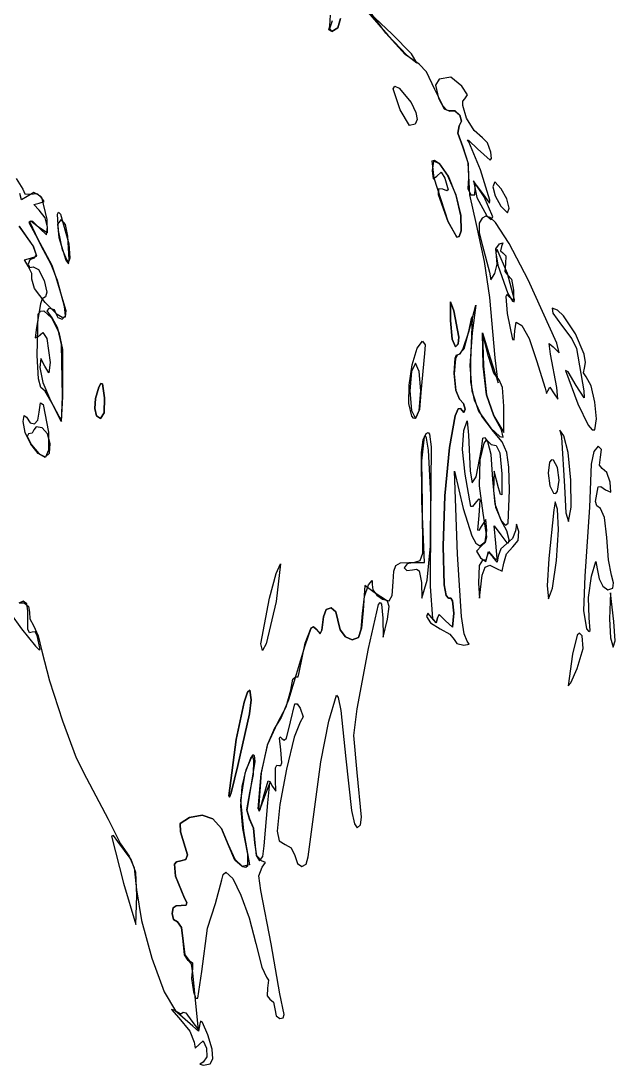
# Model space of a CAD drawing. Extents: x 21 to 195, y 1 to 197.
# Drawn here: x 157.6 to 195.5, y 15.2 to 81.8 of the extents above; entities that cross this region are included whole.
import ezdxf

# ---------------------------------------------------------------- set-up
doc = ezdxf.new("R2010")
doc.units = 0

msp = doc.modelspace()

# ---------------------------------------------------------------- linework, layer by layer
at = {"layer": 'Layer 1'}
for p, q in [((181.262628, 80.966281), (179.413366, 82.726643)), ((179.413366, 82.726643), (180.987814, 80.913011)), ((177.275178, 81.498976), (177.336104, 82.185311)), ((177.972973, 81.974256), (177.792075, 81.370432)), ((177.795548, 81.371375), (177.973326, 81.976769)), ((180.861343, 81.036748), (179.791467, 82.491814)), ((177.221027, 81.244843), (177.275178, 81.498976)), ((177.434987, 81.821415), (177.258686, 81.321528)), ((177.258686, 81.321528), (177.410998, 81.139142)), ((177.792075, 81.370432), (177.402884, 81.139142)), ((177.410998, 81.139142), (177.795548, 81.371375)), ((177.402884, 81.139142), (177.221027, 81.244843)), ((182.09923, 79.67389), (180.861343, 81.036748)), ((180.987814, 80.913011), (182.180645, 79.647861)), ((182.488047, 79.707172), (181.262628, 80.966281)), ((182.974307, 79.051402), (182.09923, 79.67389)), ((182.180645, 79.647861), (182.837429, 79.152649)), ((182.837429, 79.152649), (182.488047, 79.707172)), ((183.442399, 78.566729), (182.974307, 79.051402)), ((183.989602, 77.442029), (183.442399, 78.566729)), ((184.264063, 78.091846), (184.024086, 77.726456)), ((185.01085, 78.236264), (184.264063, 78.091846)), ((185.704456, 77.648051), (185.01085, 78.236264)), ((181.327892, 77.487537), (181.43738, 77.661975)), ((181.766307, 76.136529), (181.327892, 77.487537)), ((181.43738, 77.661975), (181.715639, 77.533927)), ((181.715639, 77.533927), (182.477243, 76.602417)), ((184.517887, 76.388898), (183.989602, 77.442029)), ((184.024086, 77.726456), (184.210088, 76.885345)), ((186.064466, 77.105302), (185.704456, 77.648051)), ((184.210088, 76.885345), (184.570539, 76.217801)), ((185.759798, 76.413267), (185.766443, 76.693804)), ((185.766443, 76.693804), (185.888959, 76.838778)), ((185.888959, 76.838778), (186.064466, 77.105302)), ((182.361884, 75.141916), (181.766307, 76.136529)), ((182.477243, 76.602417), (182.780588, 75.979372)), ((182.780588, 75.979372), (182.861947, 75.521196)), ((184.757952, 76.117557), (184.517887, 76.388898)), ((184.570539, 76.217801), (184.929403, 76.069369)), ((184.940339, 76.076072), (184.757952, 76.117557)), ((184.929403, 76.069369), (185.268819, 76.085597)), ((185.272038, 76.087626), (184.940339, 76.076072)), ((185.268819, 76.085597), (185.582042, 75.813958)), ((185.582042, 75.813958), (185.272038, 76.087626)), ((186.013225, 75.622532), (185.759798, 76.413267)), ((182.861947, 75.521196), (182.722115, 75.238506)), ((185.537592, 75.127452), (185.693828, 75.414084)), ((185.693828, 75.414084), (185.537592, 75.127452)), ((185.693828, 75.414084), (185.582042, 75.813958)), ((185.582042, 75.813958), (185.693828, 75.414084)), ((186.487447, 74.820618), (186.013225, 75.622532)), ((182.722115, 75.238506), (182.361884, 75.141916)), ((185.537592, 75.127452), (185.448207, 74.661829)), ((185.448207, 74.661829), (185.766545, 73.778429)), ((185.448692, 74.660859), (185.537592, 75.127452)), ((185.768309, 73.774901), (185.448692, 74.660859)), ((187.020671, 74.361571), (186.487447, 74.820618)), ((186.143664, 74.102985), (186.06241, 74.237774)), ((186.06241, 74.237774), (186.141327, 74.198896)), ((186.141327, 74.198896), (186.705993, 73.658485)), ((186.898962, 72.319692), (186.143664, 74.102985)), ((187.349504, 74.034678), (187.020671, 74.361571)), ((187.555835, 73.443995), (187.349504, 74.034678)), ((185.766545, 73.778429), (186.111694, 72.723976)), ((186.116853, 72.760885), (185.768309, 73.774901)), ((186.705993, 73.658485), (187.514163, 72.926426)), ((187.598119, 73.037226), (187.555835, 73.443995)), ((183.895587, 72.869452), (183.80263, 72.274536)), ((183.821856, 72.893309), (183.955195, 72.942852)), ((183.949738, 71.790525), (183.821856, 72.893309)), ((184.300752, 72.693637), (183.895587, 72.869452)), ((183.955195, 72.942852), (184.245366, 72.738792)), ((184.245366, 72.738792), (184.794774, 71.957698)), ((184.84709, 71.904037), (184.300752, 72.693637)), ((186.111694, 72.723976), (186.123203, 71.795464)), ((186.154248, 71.92705), (186.116853, 72.760885)), ((187.514163, 72.926426), (187.598119, 73.037226)), ((183.80263, 72.274536), (183.876713, 71.744179)), ((184.106372, 71.908353), (184.390137, 72.166366)), ((184.390137, 72.166366), (184.630247, 71.791231)), ((184.794774, 71.957698), (185.331217, 70.729722)), ((187.485632, 70.379413), (186.898962, 72.319692)), ((157.277252, 71.766624), (157.691766, 71.079325)), ((183.876713, 71.744179), (184.106372, 71.908353)), ((184.835916, 69.018043), (183.949738, 71.790525)), ((184.630247, 71.791231), (184.837239, 71.03924)), ((185.336112, 70.675791), (184.84709, 71.904037)), ((186.123203, 71.795464), (186.08453, 71.131139)), ((186.219379, 70.723901), (186.154248, 71.92705)), ((187.129547, 70.58667), (186.452345, 71.614136)), ((186.452345, 71.614136), (186.672479, 70.555096)), ((186.555004, 71.137886), (186.555268, 71.328943)), ((186.555268, 71.328943), (186.649989, 71.319875)), ((186.649989, 71.319875), (187.083112, 70.732191)), ((187.801765, 71.543316), (187.689185, 71.240544)), ((188.218352, 71.105783), (187.801765, 71.543316)), ((157.615169, 70.403049), (157.497033, 70.812272)), ((157.691766, 71.079325), (157.833495, 70.776288)), ((157.833495, 70.776288), (158.185302, 70.767469)), ((158.395646, 70.871538), (157.965875, 70.618244)), ((158.185302, 70.767469), (158.584344, 70.814653)), ((158.820656, 70.626358), (158.395646, 70.871538)), ((158.584344, 70.814653), (158.878908, 70.583495)), ((159.049212, 70.288925), (158.820656, 70.626358)), ((184.225081, 71.114972), (184.190421, 70.744494)), ((184.190421, 70.744494), (184.817219, 69.020512)), ((184.502894, 71.084969), (184.225081, 71.114972)), ((184.739884, 70.974312), (184.502894, 71.084969)), ((184.837239, 71.03924), (184.739884, 70.974312)), ((185.331217, 70.729722), (185.644616, 69.41333)), ((185.647003, 69.388608), (185.336112, 70.675791)), ((186.08453, 71.131139), (186.289009, 70.718433)), ((186.635084, 68.821193), (186.219379, 70.723901)), ((186.289009, 70.718433), (186.532602, 70.727869)), ((186.532602, 70.727869), (186.555004, 71.137886)), ((187.083112, 70.732191), (187.465215, 70.192)), ((187.689185, 71.240544), (187.833339, 70.651096)), ((187.833339, 70.651096), (188.195774, 70.005821)), ((188.580787, 70.460508), (188.218352, 71.105783)), ((157.965875, 70.618244), (157.615169, 70.403049)), ((158.407376, 70.105525), (158.732461, 70.191735)), ((158.7501, 69.750763), (158.407376, 70.105525)), ((158.732461, 70.191735), (159.049212, 70.288925)), ((158.878908, 70.583495), (159.238345, 69.158096)), ((186.672479, 70.555096), (187.299674, 69.376112)), ((187.677896, 69.317904), (187.129547, 70.58667)), ((187.465215, 70.192), (187.485632, 70.379413)), ((188.195774, 70.005821), (188.612361, 69.568288)), ((188.724941, 69.87106), (188.580787, 70.460508)), ((159.123339, 69.250612), (158.7501, 69.750763)), ((159.902317, 69.487546), (159.963474, 69.624154)), ((159.98059, 68.439134), (159.902317, 69.487546)), ((159.963474, 69.624154), (160.091009, 69.497468)), ((160.091009, 69.497468), (160.629701, 67.587528)), ((185.644616, 69.41333), (185.658242, 68.419731)), ((185.658948, 68.422201), (185.647003, 69.388608)), ((187.235672, 69.364906), (187.006579, 69.239206)), ((187.515673, 69.275095), (187.235672, 69.364906)), ((187.299674, 69.376112), (187.567482, 69.148273)), ((187.567482, 69.148273), (187.677896, 69.317904)), ((188.612361, 69.568288), (188.724941, 69.87106)), ((158.35393, 67.461586), (157.459638, 68.721709)), ((157.459638, 68.721709), (158.378228, 67.409684)), ((158.21132, 69.035423), (158.083438, 68.948678)), ((158.083438, 68.948678), (158.926489, 67.3808)), ((158.16246, 68.952426), (158.194174, 69.059464)), ((158.846056, 67.502156), (158.16246, 68.952426)), ((158.194174, 69.059464), (158.30829, 69.039849)), ((158.70565, 68.65574), (158.21132, 69.035423)), ((158.30829, 69.039849), (158.786436, 68.571779)), ((159.255763, 68.295994), (158.70565, 68.65574)), ((159.277503, 68.651506), (159.123339, 69.250612)), ((159.201038, 68.174947), (159.277503, 68.651506)), ((159.238345, 69.158096), (159.255763, 68.295994)), ((160.133343, 69.14469), (159.914576, 68.847916)), ((159.914576, 68.847916), (159.998229, 67.998162)), ((160.417726, 68.833804), (160.133343, 69.14469)), ((160.566907, 68.086356), (160.417726, 68.833804)), ((184.817219, 69.020512), (185.385853, 68.015844)), ((185.387838, 68.012714), (184.835916, 69.018043)), ((187.15918, 66.463313), (186.635084, 68.821193)), ((186.820998, 68.906565), (186.808563, 68.288057)), ((187.006579, 69.239206), (186.820998, 68.906565)), ((187.853976, 68.961201), (187.515673, 69.275095)), ((188.735078, 67.62689), (187.853976, 68.961201)), ((158.786436, 68.571779), (159.201038, 68.174947)), ((160.22824, 67.223285), (159.98059, 68.439134)), ((159.998229, 67.998162), (160.445992, 66.552962)), ((160.655101, 66.58705), (160.566907, 68.086356)), ((185.385853, 68.015844), (185.533232, 68.061215)), ((185.532829, 68.0582), (185.387838, 68.012714)), ((185.658242, 68.419731), (185.532829, 68.0582)), ((185.533232, 68.061215), (185.658948, 68.422201)), ((186.808563, 68.288057), (187.033723, 67.465819)), ((158.59157, 66.818516), (158.35393, 67.461586)), ((158.378228, 67.409684), (158.543653, 66.886707)), ((159.507382, 66.28538), (158.846056, 67.502156)), ((158.926489, 67.3808), (159.549363, 66.241503)), ((160.629701, 67.587528), (160.695009, 66.673524)), ((187.033723, 67.465819), (187.474696, 65.793299)), ((187.882199, 67.277171), (188.100524, 67.600228)), ((188.100524, 67.600228), (188.316865, 67.66536)), ((188.240577, 67.435481), (188.162922, 67.147746)), ((188.316865, 67.66536), (188.240577, 67.435481)), ((189.938145, 65.293413), (188.735078, 67.62689)), ((157.80492, 66.573864), (158.190241, 66.675244)), ((158.409669, 66.675244), (158.151833, 66.565442)), ((158.190241, 66.675244), (158.59157, 66.818516)), ((158.543653, 66.886707), (158.409669, 66.675244)), ((160.519282, 66.529194), (160.22824, 67.223285)), ((160.695009, 66.673524), (160.636299, 66.495674)), ((187.950593, 67.22593), (187.881317, 67.021099)), ((187.881317, 67.021099), (188.011271, 66.23286)), ((187.907554, 66.840344), (187.882199, 67.277171)), ((187.961794, 66.29323), (187.907554, 66.840344)), ((188.614389, 65.704531), (187.950593, 67.22593)), ((188.162922, 67.147746), (188.329477, 67.028022)), ((188.329477, 67.028022), (188.515832, 66.820765)), ((188.515832, 66.820765), (188.485758, 66.322466)), ((158.031844, 66.161599), (157.80492, 66.573864)), ((158.275217, 65.70559), (158.031844, 66.161599)), ((158.151833, 66.565442), (158.044544, 66.301652)), ((158.044544, 66.301652), (158.138074, 66.095674)), ((158.138074, 66.095674), (158.363103, 66.12491)), ((158.363103, 66.12491), (158.696257, 65.953107)), ((159.901215, 65.264132), (159.507382, 66.28538)), ((159.549363, 66.241503), (159.808434, 65.464157)), ((160.445992, 66.552962), (160.614675, 66.311392)), ((160.636299, 66.495674), (160.519282, 66.529194)), ((160.614675, 66.311392), (160.655101, 66.58705)), ((187.484574, 64.166287), (187.15918, 66.463313)), ((187.813363, 65.705105), (187.961794, 66.29323)), ((188.011271, 66.23286), (188.642612, 64.430782)), ((188.485758, 66.322466), (188.448451, 65.824167)), ((158.262208, 65.330807), (158.275217, 65.70559)), ((158.445763, 64.738526), (158.262208, 65.330807)), ((158.696257, 65.953107), (159.050314, 65.263779)), ((159.808434, 65.464157), (160.218362, 64.044578)), ((187.474696, 65.793299), (187.560289, 65.299807)), ((187.560289, 65.299807), (187.813363, 65.705105)), ((188.448451, 65.824167), (188.618049, 65.61691)), ((189.073133, 64.029409), (188.614389, 65.704531)), ((188.618049, 65.61691), (188.863451, 65.331865)), ((188.863451, 65.331865), (189.008575, 64.646771)), ((191.756098, 61.26729), (189.938145, 65.293413)), ((159.114961, 63.849845), (158.445763, 64.738526)), ((159.050314, 65.263779), (159.229702, 64.516507)), ((160.350301, 63.588437), (159.901215, 65.264132)), ((189.008575, 64.646771), (188.992788, 63.989721)), ((158.935529, 64.076196), (158.823125, 63.764826)), ((159.143447, 64.205798), (158.935529, 64.076196)), ((159.229702, 64.516507), (159.143447, 64.205798)), ((160.218362, 64.044578), (160.438848, 63.339684)), ((187.841585, 60.32524), (187.484574, 64.166287)), ((188.580721, 64.353915), (188.511863, 64.233976)), ((188.511863, 64.233976), (188.603938, 63.147464)), ((188.727763, 64.205798), (188.580721, 64.353915)), ((188.642612, 64.430782), (188.942092, 63.932373)), ((188.992788, 63.989721), (188.727763, 64.205798)), ((189.036058, 63.891131), (189.073133, 64.029409)), ((158.823125, 63.764826), (158.560305, 62.265519)), ((158.675664, 63.08855), (158.831936, 63.309446)), ((158.831936, 63.309446), (159.041671, 63.325104)), ((159.041671, 63.325104), (159.535472, 62.865374)), ((159.890389, 63.096102), (159.114961, 63.849845)), ((159.25907, 63.329321), (159.400975, 63.500242)), ((159.562195, 62.871592), (159.25907, 63.329321)), ((159.400975, 63.500242), (159.68871, 63.396613)), ((159.68871, 63.396613), (159.808434, 63.147464)), ((160.426413, 63.005559), (160.350301, 63.588437)), ((160.438848, 63.339684), (160.392634, 62.908633)), ((184.975617, 62.706844), (184.980026, 63.886093)), ((184.980026, 63.886093), (184.975617, 62.706844)), ((184.980026, 63.886093), (185.198219, 63.323853)), ((185.198219, 63.323853), (184.980026, 63.886093)), ((185.198219, 63.323853), (185.5196, 61.648157)), ((185.508973, 61.638147), (185.198219, 63.323853)), ((186.157776, 61.976947), (186.588518, 63.676631)), ((186.588518, 63.676631), (186.365915, 61.912741)), ((188.942092, 63.932373), (189.036058, 63.891131)), ((191.811775, 63.36435), (191.472376, 63.500242)), ((191.472376, 63.500242), (191.507919, 63.181331)), ((192.197374, 63.000085), (191.811775, 63.36435)), ((158.601801, 60.461809), (158.675664, 63.08855)), ((159.535472, 62.865374), (159.984955, 61.958696)), ((159.930545, 62.208804), (159.562195, 62.871592)), ((159.808434, 63.147464), (159.924101, 62.898315)), ((160.199373, 62.904625), (159.890389, 63.096102)), ((159.924101, 62.898315), (160.202487, 62.794686)), ((160.392634, 62.908633), (160.199373, 62.904625)), ((160.202487, 62.794686), (160.426413, 63.005559)), ((185.093268, 61.52345), (184.975617, 62.706844)), ((184.975617, 62.706844), (185.093268, 61.52345)), ((186.308401, 62.827709), (186.139078, 62.004463)), ((186.272781, 60.148851), (186.383465, 62.844472)), ((186.357372, 62.94174), (186.308401, 62.827709)), ((186.383465, 62.844472), (186.357372, 62.94174)), ((188.603938, 63.147464), (188.943178, 61.486717)), ((191.507919, 63.181331), (192.056224, 62.414744)), ((192.967582, 61.846904), (192.197374, 63.000085)), ((158.560305, 62.265519), (158.479078, 61.588273)), ((160.162667, 61.170011), (159.930545, 62.208804)), ((185.777305, 60.852555), (186.157776, 61.976947)), ((186.139078, 62.004463), (185.83225, 60.88038)), ((189.04948, 61.471708), (189.089008, 62.055616)), ((189.089008, 62.055616), (189.174424, 62.601893)), ((189.174424, 62.601893), (189.52998, 62.378761)), ((189.52998, 62.378761), (189.991061, 61.559963)), ((192.056224, 62.414744), (192.714463, 61.526714)), ((158.479078, 61.588273), (158.673547, 61.677791)), ((158.673547, 61.677791), (158.983771, 61.939243)), ((158.983771, 61.939243), (159.230231, 61.560669)), ((159.230231, 61.560669), (159.430962, 60.031729)), ((159.984955, 61.958696), (160.218009, 60.854407)), ((182.855658, 60.942646), (183.192324, 61.383574)), ((183.192324, 61.383574), (183.366155, 61.150344)), ((185.296644, 61.031149), (185.093268, 61.52345)), ((185.093268, 61.52345), (185.296644, 61.031149)), ((185.46874, 61.187027), (185.508973, 61.638147)), ((185.5196, 61.648157), (185.471358, 61.212124)), ((186.365915, 61.912741), (186.207341, 59.841769)), ((187.071471, 59.796073), (187.016084, 61.912741)), ((187.016084, 61.912741), (187.515265, 60.32524)), ((187.404846, 60.413434), (187.031607, 61.912741)), ((187.031607, 61.912741), (187.079232, 59.796073)), ((188.943178, 61.486717), (189.04948, 61.471708)), ((189.991061, 61.559963), (190.471545, 60.148851)), ((192.714463, 61.526714), (193.014722, 60.915438)), ((193.503832, 60.561629), (192.967582, 61.846904)), ((160.23212, 57.861086), (160.162667, 61.170011)), ((160.218009, 60.854407), (160.224006, 57.855794)), ((182.541845, 59.877036), (182.855658, 60.942646)), ((183.366155, 61.150344), (183.314032, 60.589823)), ((185.471358, 61.212124), (185.296644, 61.031149)), ((185.296644, 61.031149), (185.46874, 61.187027)), ((185.83225, 60.88038), (185.521717, 60.525971)), ((185.602349, 60.569726), (185.777305, 60.852555)), ((191.370423, 60.548548), (191.27632, 61.230998)), ((191.27632, 61.230998), (191.524587, 61.030796)), ((191.524587, 61.030796), (191.912698, 60.631964)), ((191.912698, 60.631964), (191.756098, 61.26729)), ((193.014722, 60.915438), (193.495911, 58.208572)), ((158.700121, 58.981536), (158.601801, 60.461809)), ((158.839221, 60.287846), (158.774794, 59.706467)), ((159.102878, 59.796073), (158.839221, 60.287846)), ((159.430962, 60.031729), (159.36045, 59.360921)), ((182.739004, 59.972462), (182.489855, 59.454319)), ((182.988153, 59.454319), (182.739004, 59.972462)), ((183.314032, 60.589823), (183.096721, 58.120377)), ((185.20845, 59.346634), (185.28465, 60.293843)), ((185.300525, 60.248246), (185.20845, 59.308534)), ((185.28465, 60.293843), (185.367101, 60.522674)), ((185.400141, 60.489833), (185.300525, 60.248246)), ((185.367101, 60.522674), (185.467742, 60.536201)), ((185.521717, 60.525971), (185.400141, 60.489833)), ((185.467742, 60.536201), (185.602349, 60.569726)), ((186.286391, 58.782415), (186.272781, 60.148851)), ((187.757359, 59.354483), (187.404846, 60.413434)), ((187.515265, 60.32524), (188.014799, 58.737739)), ((188.014799, 58.737739), (187.841585, 60.32524)), ((190.471545, 60.148851), (191.023643, 58.384961)), ((191.758479, 58.43188), (191.370423, 60.548548)), ((193.596982, 60.032248), (193.503832, 60.561629)), ((193.526955, 59.665192), (193.596982, 60.032248)), ((158.774794, 59.706467), (158.964677, 58.758465)), ((159.36045, 59.360921), (159.102878, 59.796073)), ((182.33552, 58.572507), (182.541845, 59.877036)), ((182.489855, 59.454319), (182.386226, 58.208572)), ((183.091782, 58.208572), (182.988153, 59.454319)), ((185.312079, 58.259019), (185.20845, 59.346634)), ((185.20845, 59.308534), (185.312079, 58.247907)), ((186.207341, 59.841769), (186.336369, 58.216421)), ((187.280492, 57.963435), (187.071471, 59.796073)), ((187.079232, 59.796073), (187.281197, 57.960922)), ((188.080768, 58.914128), (187.757359, 59.354483)), ((192.479684, 59.418683), (192.32094, 59.521656)), ((192.32094, 59.521656), (193.106797, 57.382366)), ((193.003785, 58.56135), (192.479684, 59.418683)), ((193.470687, 59.358849), (193.526955, 59.665192)), ((193.638786, 59.113095), (193.470687, 59.358849)), ((158.849936, 58.425883), (158.700121, 58.981536)), ((158.964677, 58.758465), (159.455656, 57.595091)), ((162.542463, 58.444228), (162.672776, 58.68076)), ((162.672776, 58.68076), (162.542463, 58.444228)), ((162.672776, 58.68076), (162.77296, 58.656909)), ((162.77296, 58.656909), (162.672776, 58.68076)), ((162.77296, 58.656909), (162.916408, 57.767599)), ((162.916408, 57.767599), (162.77296, 58.656909)), ((186.517389, 57.622387), (186.286391, 58.782415)), ((188.294111, 58.421826), (188.080768, 58.914128)), ((193.953574, 58.539671), (193.638786, 59.113095)), ((159.126999, 58.195828), (158.849936, 58.425883)), ((159.575248, 57.424699), (159.126999, 58.195828)), ((162.337053, 57.737255), (162.542463, 58.444228)), ((162.542463, 58.444228), (162.337053, 57.737255)), ((182.321315, 57.414821), (182.33552, 58.572507)), ((182.386226, 58.208572), (182.489855, 56.962825)), ((182.988153, 56.962825), (183.091782, 58.208572)), ((183.096721, 58.120377), (182.999525, 57.027174)), ((185.561228, 57.679405), (185.312079, 58.259019)), ((185.312079, 58.247907), (185.561228, 57.679405)), ((186.336369, 58.216421), (186.775887, 56.918761)), ((187.754096, 56.621071), (187.280492, 57.963435)), ((188.382041, 57.238432), (188.294111, 58.421826)), ((191.023643, 58.384961), (191.109235, 58.042105)), ((191.109235, 58.042105), (191.185568, 58.208572)), ((191.185568, 58.208572), (191.315214, 58.458383)), ((191.315214, 58.458383), (191.589851, 58.032183)), ((191.589851, 58.032183), (191.825375, 57.685799)), ((191.825375, 57.685799), (191.758479, 58.43188)), ((193.520385, 57.768349), (193.003785, 58.56135)), ((193.495911, 58.208572), (193.520385, 57.768349)), ((194.196263, 57.503854), (193.953574, 58.539671)), ((158.7501, 56.856374), (158.822105, 57.455782)), ((158.822105, 57.455782), (158.99118, 57.339195)), ((158.99118, 57.339195), (159.338886, 55.572262)), ((159.455656, 57.595091), (160.161212, 56.278876)), ((160.144984, 56.268293), (159.575248, 57.424699)), ((160.224006, 57.855794), (160.144984, 56.268293)), ((160.161212, 56.278876), (160.23212, 57.861086)), ((162.290889, 57.093749), (162.337053, 57.737255)), ((162.337053, 57.737255), (162.290889, 57.093749)), ((162.916408, 57.767599), (162.889156, 56.818935)), ((162.889156, 56.818935), (162.916408, 57.767599)), ((182.520309, 56.591118), (182.321315, 57.414821)), ((185.80879, 57.401989), (185.561228, 57.679405)), ((185.561228, 57.679405), (185.80879, 57.401989)), ((185.908714, 57.04123), (185.80879, 57.401989)), ((185.80879, 57.401989), (185.908714, 57.04123)), ((186.989091, 56.596173), (186.517389, 57.622387)), ((187.281197, 57.960922), (187.754096, 56.621071)), ((193.106797, 57.382366), (193.775223, 56.03008)), ((194.298591, 56.424315), (194.196263, 57.503854)), ((157.719635, 56.258768), (157.791514, 56.634212)), ((157.791514, 56.634212), (157.925305, 56.532876)), ((158.661806, 56.356019), (158.7501, 56.856374)), ((162.397852, 56.625596), (162.290889, 57.093749)), ((162.290889, 57.093749), (162.397852, 56.625596)), ((162.889156, 56.818935), (162.651825, 56.444682)), ((162.651825, 56.444682), (162.889156, 56.818935)), ((182.489855, 56.962825), (182.739004, 56.444682)), ((182.739004, 56.444682), (182.988153, 56.962825)), ((182.999525, 57.027174), (182.776884, 56.489661)), ((184.911411, 54.610942), (185.288972, 56.630023)), ((185.288972, 56.630023), (184.911411, 54.610942)), ((185.288972, 56.630023), (185.462175, 57.068443)), ((185.462175, 57.068443), (185.288972, 56.630023)), ((185.462175, 57.068443), (185.612028, 57.080388)), ((185.612028, 57.080388), (185.462175, 57.068443)), ((185.612028, 57.080388), (185.835381, 56.829695)), ((185.835381, 56.829695), (185.612028, 57.080388)), ((185.835381, 56.829695), (185.908714, 57.04123)), ((185.908714, 57.04123), (185.835381, 56.829695)), ((186.775887, 56.918761), (187.548779, 55.830848)), ((188.380983, 55.562737), (188.382041, 57.238432)), ((157.853096, 55.563828), (157.719635, 56.258768)), ((157.925305, 56.532876), (158.175921, 56.165464)), ((158.175921, 56.165464), (158.445917, 56.116113)), ((158.445917, 56.116113), (158.661806, 56.356019)), ((162.651825, 56.444682), (162.397852, 56.625596)), ((162.397852, 56.625596), (162.651825, 56.444682)), ((182.647118, 56.455314), (182.520309, 56.591118)), ((182.776884, 56.489661), (182.647118, 56.455314)), ((185.828281, 55.686915), (186.055955, 56.299029)), ((186.055955, 56.299029), (186.121439, 55.386348)), ((187.724815, 55.631176), (186.989091, 56.596173)), ((188.231603, 55.721856), (187.754096, 56.621071)), ((187.754096, 56.621071), (188.380983, 55.562737)), ((193.775223, 56.03008), (194.030722, 55.720848)), ((194.192295, 55.719723), (194.298591, 56.424315)), ((158.216876, 54.816435), (157.853096, 55.563828)), ((158.050188, 55.474543), (157.964507, 55.303533)), ((157.964507, 55.303533), (158.246333, 54.768987)), ((158.295325, 55.512598), (158.050188, 55.474543)), ((158.397322, 55.72819), (158.295325, 55.512598)), ((158.552765, 55.909694), (158.397322, 55.72819)), ((158.926489, 55.866832), (158.552765, 55.909694)), ((159.275436, 55.478699), (158.926489, 55.866832)), ((159.444764, 54.838748), (159.275436, 55.478699)), ((159.338886, 55.572262), (159.336858, 54.438654)), ((183.244055, 55.094909), (183.438916, 55.498884)), ((183.389175, 55.339091), (183.310857, 55.278398)), ((183.4607, 55.202129), (183.389175, 55.339091)), ((183.438916, 55.498884), (183.556665, 55.551674)), ((183.556665, 55.551674), (183.648014, 55.444358)), ((183.648014, 55.444358), (183.756504, 54.64913)), ((185.745907, 54.484383), (185.828281, 55.686915)), ((186.121439, 55.386348), (186.234328, 53.093291)), ((187.548779, 55.830848), (188.121007, 55.296351)), ((188.272779, 54.958042), (187.724815, 55.631176)), ((188.351261, 55.270152), (188.231603, 55.721856)), ((192.223088, 55.354951), (191.959651, 55.699703)), ((191.959651, 55.699703), (192.06081, 55.269226)), ((192.498674, 54.276409), (192.223088, 55.354951)), ((194.030722, 55.720848), (194.192295, 55.719723)), ((158.685431, 54.219325), (158.216876, 54.816435)), ((158.246333, 54.768987), (158.728184, 54.208334)), ((159.404079, 54.239941), (159.444764, 54.838748)), ((183.135747, 54.288767), (183.244055, 55.094909)), ((183.310857, 55.278398), (183.140201, 53.746018)), ((183.581504, 54.43237), (183.4607, 55.202129)), ((183.756504, 54.64913), (183.711613, 50.034353)), ((187.102962, 54.886043), (186.853807, 53.823189)), ((186.952937, 54.504403), (187.048805, 55.188616)), ((187.048805, 55.188616), (187.147505, 55.236638)), ((187.238224, 55.041025), (187.102962, 54.886043)), ((187.147505, 55.236638), (187.281726, 55.091778)), ((187.369348, 54.962132), (187.238224, 55.041025)), ((187.281726, 55.091778), (187.584719, 54.793681)), ((187.585397, 54.153984), (187.369348, 54.962132)), ((187.584719, 54.793681), (187.893796, 54.739)), ((187.893796, 54.739), (188.131833, 54.252475)), ((188.121007, 55.296351), (188.351261, 55.270152)), ((188.577127, 54.283388), (188.272779, 54.958042)), ((192.06081, 55.269226), (192.26401, 52.123857)), ((194.404314, 54.680792), (194.118873, 54.343933)), ((194.60994, 54.479753), (194.404314, 54.680792)), ((159.133217, 53.975236), (158.685431, 54.219325)), ((158.728184, 54.208334), (159.122986, 53.975236)), ((159.122986, 53.975236), (159.404079, 54.239941)), ((159.336858, 54.438654), (159.133217, 53.975236)), ((183.159868, 51.177354), (183.135747, 54.288767)), ((183.72105, 51.589398), (183.581504, 54.43237)), ((184.617497, 51.517768), (184.911411, 54.610942)), ((184.911411, 54.610942), (184.617497, 51.517768)), ((185.916475, 52.904555), (185.745907, 54.484383)), ((186.619562, 52.740513), (186.952937, 54.504403)), ((187.68354, 52.564124), (187.585397, 54.153984)), ((188.131833, 54.252475), (188.264566, 52.916902)), ((188.708173, 53.34706), (188.577127, 54.283388)), ((192.664854, 52.508826), (192.498674, 54.276409)), ((194.118873, 54.343933), (193.961225, 53.534264)), ((194.497448, 53.476937), (194.557067, 53.975236)), ((194.557067, 53.975236), (194.60994, 54.479753)), ((183.140201, 53.746018), (183.164807, 50.956867)), ((186.853807, 53.823189), (186.818882, 52.157283)), ((188.73623, 51.888907), (188.708173, 53.34706)), ((191.305071, 53.657163), (191.205676, 52.95853)), ((191.416714, 53.807694), (191.305071, 53.657163)), ((191.558454, 53.798847), (191.416714, 53.807694)), ((191.807603, 53.333974), (191.558454, 53.798847)), ((191.911232, 52.522496), (191.807603, 53.333974)), ((193.961225, 53.534264), (193.840575, 50.800234)), ((194.668545, 53.26968), (194.497448, 53.476937)), ((185.434933, 47.801621), (185.229617, 53.093291)), ((185.229617, 53.093291), (185.797236, 50.71204)), ((186.272076, 50.840451), (185.916475, 52.904555)), ((186.234328, 53.093291), (186.354449, 52.338126)), ((186.354449, 52.338126), (186.619562, 52.740513)), ((187.761504, 53.093291), (187.730813, 51.858568)), ((188.04161, 52.034957), (187.761504, 53.093291)), ((188.264566, 52.916902), (188.25363, 51.581637)), ((191.205676, 52.95853), (191.309305, 52.147052)), ((194.955177, 53.009683), (194.668545, 53.26968)), ((195.173017, 52.38456), (194.955177, 53.009683)), ((186.818882, 52.157283), (187.045365, 50.419939)), ((187.840879, 50.975917), (187.68354, 52.564124)), ((188.176757, 51.600665), (188.04161, 52.034957)), ((191.309305, 52.147052), (191.558454, 51.682179)), ((191.811837, 51.823863), (191.911232, 52.522496)), ((192.26401, 52.123857), (192.336991, 50.431581)), ((192.682471, 50.793763), (192.664854, 52.508826)), ((194.239567, 51.153012), (194.411634, 52.091313)), ((194.411634, 52.091313), (194.576911, 52.106505)), ((194.576911, 52.106505), (194.861514, 51.898785)), ((195.214645, 51.751941), (195.173017, 52.38456)), ((183.699596, 48.303514), (183.72105, 51.589398)), ((184.506907, 48.307284), (184.617497, 51.517768)), ((184.617497, 51.517768), (184.506907, 48.307284)), ((186.794209, 51.321397), (186.637906, 51.153012)), ((186.872327, 51.240413), (186.794209, 51.321397)), ((187.730813, 51.858568), (187.861473, 50.785329)), ((188.25363, 51.581637), (188.176757, 51.600665)), ((188.653636, 49.783704), (188.73623, 51.888907)), ((191.558454, 51.682179), (191.700194, 51.673332)), ((191.700194, 51.673332), (191.811837, 51.823863)), ((194.861514, 51.898785), (195.214645, 51.751941)), ((183.321088, 47.272454), (183.159868, 51.177354)), ((183.164807, 50.956867), (183.203833, 47.84003)), ((185.797236, 50.71204), (186.341882, 48.960761)), ((186.381834, 50.842876), (186.272076, 50.840451)), ((186.637906, 51.153012), (186.381834, 50.842876)), ((186.805123, 50.271067), (186.872327, 51.240413)), ((188.218352, 49.939103), (187.840879, 50.975917)), ((187.861473, 50.785329), (188.218352, 49.939103)), ((191.656659, 51.129596), (191.581385, 50.623845)), ((191.812101, 50.657712), (191.656659, 51.129596)), ((191.867901, 49.345901), (191.812101, 50.657712)), ((192.512366, 49.872781), (192.682471, 50.793763)), ((193.840575, 50.800234), (193.550239, 46.390509)), ((194.31828, 50.877889), (194.239567, 51.153012)), ((194.557067, 50.71204), (194.31828, 50.877889)), ((194.817241, 50.131543), (194.557067, 50.71204)), ((183.711613, 50.034353), (183.681098, 45.743073)), ((186.729849, 49.334882), (186.805123, 50.271067)), ((187.225943, 50.000619), (186.943765, 49.565511)), ((187.045365, 50.419939), (187.286312, 48.907977)), ((187.300424, 49.300928), (187.225943, 50.000619)), ((191.581385, 50.623845), (191.255418, 47.515871)), ((192.336991, 50.431581), (192.512366, 49.872781)), ((194.947239, 48.859955), (194.817241, 50.131543)), ((186.799319, 49.311125), (186.729849, 49.334882)), ((186.943765, 49.565511), (186.799319, 49.311125)), ((187.188857, 48.592682), (187.300424, 49.300928)), ((187.875452, 48.507177), (187.765473, 49.609961)), ((187.765473, 49.609961), (188.189424, 49.036344)), ((188.218352, 49.939103), (188.497658, 49.644974)), ((188.58039, 49.293828), (188.218352, 49.939103)), ((188.497658, 49.644974), (188.653636, 49.783704)), ((189.192637, 49.701992), (189.12993, 49.289991)), ((189.342655, 49.246952), (189.192637, 49.701992)), ((191.734358, 47.384505), (191.867901, 49.345901)), ((186.341882, 48.960761), (186.604332, 48.492614)), ((187.286312, 48.907977), (187.193796, 48.547432)), ((188.189424, 49.036344), (188.580743, 48.521509)), ((188.94556, 48.786401), (188.559841, 48.458494)), ((188.723883, 48.70438), (188.58039, 49.293828)), ((188.684625, 48.524921), (188.723883, 48.70438)), ((189.12993, 49.289991), (188.94556, 48.786401)), ((188.948955, 48.259527), (189.307333, 48.675452)), ((189.307333, 48.675452), (189.342655, 49.246952)), ((195.053382, 47.428382), (194.947239, 48.859955)), ((183.487246, 46.128748), (183.699596, 48.303514)), ((184.584634, 45.840743), (184.506907, 48.307284)), ((184.506907, 48.307284), (184.584634, 45.840743)), ((186.604332, 48.492614), (186.844987, 48.330788)), ((186.953643, 48.319146), (186.638921, 47.981891)), ((186.638921, 47.981891), (186.886968, 47.569493)), ((186.844987, 48.330788), (187.188857, 48.592682)), ((187.193796, 48.547432), (186.953643, 48.319146)), ((187.954606, 47.52566), (187.875452, 48.507177)), ((188.184529, 48.144742), (188.025382, 47.675679)), ((188.559841, 48.458494), (188.184529, 48.144742)), ((188.549522, 47.821112), (188.948955, 48.259527)), ((188.580743, 48.521509), (188.684625, 48.524921)), ((183.030118, 47.370157), (182.681148, 47.272454)), ((183.203833, 47.84003), (183.030118, 47.370157)), ((185.691624, 43.829297), (185.434933, 47.801621)), ((187.018554, 47.420268), (186.818793, 47.064006)), ((186.886968, 47.569493), (187.237938, 47.322548)), ((187.236659, 47.422164), (187.018554, 47.420268)), ((187.33041, 47.692613), (187.236659, 47.422164)), ((187.237938, 47.322548), (187.33041, 47.642871)), ((187.33041, 47.642871), (187.402288, 47.966765)), ((187.412475, 47.92893), (187.33041, 47.692613)), ((187.402288, 47.966765), (187.709646, 47.625232)), ((187.677896, 47.625232), (187.412475, 47.92893)), ((187.961044, 47.289564), (187.677896, 47.625232)), ((187.709646, 47.625232), (187.87441, 47.449802)), ((187.87441, 47.449802), (187.954606, 47.52566)), ((188.025382, 47.675679), (187.961044, 47.289564)), ((188.383452, 47.211776), (188.549522, 47.821112)), ((191.255418, 47.515871), (191.141559, 45.773103)), ((191.497429, 45.634313), (191.734358, 47.384505)), ((193.970044, 46.390509), (194.249533, 47.333926)), ((194.249533, 47.333926), (194.3454, 46.852295)), ((195.255567, 46.463534), (195.053382, 47.428382)), ((173.865281, 46.561154), (174.135807, 47.173676)), ((174.135807, 47.173676), (173.86946, 44.779725)), ((181.327892, 46.037731), (181.356511, 46.703037)), ((181.356511, 46.703037), (181.487259, 47.074987)), ((181.487259, 47.074987), (181.787474, 47.236989)), ((181.787474, 47.236989), (182.32449, 47.272454)), ((182.223684, 47.172045), (182.033448, 46.930612)), ((182.033448, 46.930612), (182.188891, 46.749108)), ((182.188891, 46.749108), (182.562615, 46.79197)), ((182.681148, 47.272454), (182.223684, 47.172045)), ((182.32449, 47.272454), (183.321088, 47.272454)), ((182.562615, 46.79197), (182.811737, 46.834116)), ((182.811737, 46.834116), (182.980789, 46.724854)), ((182.980789, 46.724854), (183.123532, 45.987284)), ((186.818793, 47.064006), (186.768787, 45.941775)), ((187.003164, 46.454511), (187.195737, 46.96858)), ((187.195737, 46.96858), (187.492688, 47.101186)), ((187.492688, 47.101186), (187.910024, 46.873462)), ((187.910024, 46.873462), (188.285512, 46.712948)), ((188.285512, 46.712948), (188.383452, 47.211776)), ((194.3454, 46.852295), (194.458162, 46.216325)), ((173.435543, 44.989716), (173.865281, 46.561154)), ((179.740391, 45.829592), (179.991525, 46.114372)), ((179.991525, 46.114372), (179.986277, 45.862048)), ((181.250237, 45.167295), (181.327892, 46.037731)), ((183.123532, 45.987284), (183.155282, 44.979397)), ((183.155282, 44.979397), (183.487246, 46.128748)), ((186.898962, 45.537845), (187.003164, 46.454511)), ((193.550239, 46.390509), (193.475317, 44.20258)), ((193.785542, 45.031211), (193.970044, 46.390509)), ((194.458162, 46.216325), (194.702456, 45.748629)), ((195.388918, 45.959062), (195.255567, 46.463534)), ((179.516024, 45.798195), (179.405957, 44.193055)), ((179.484936, 45.091933), (179.740391, 45.829592)), ((180.118216, 45.357222), (179.516024, 45.798195)), ((179.986277, 45.862048), (180.032078, 45.512257)), ((180.032078, 45.512257), (180.274365, 45.173513)), ((180.955711, 44.803008), (180.118216, 45.357222)), ((183.681098, 45.743073), (183.842141, 43.684349)), ((184.695677, 45.155592), (184.584634, 45.840743)), ((184.584634, 45.840743), (184.695677, 45.155592)), ((186.768787, 45.941775), (186.829641, 44.985086)), ((186.829641, 44.985086), (186.898962, 45.537845)), ((191.141559, 45.773103), (191.24307, 44.956114)), ((191.24307, 44.956114), (191.497429, 45.634313)), ((194.702456, 45.748629), (195.014284, 45.52832)), ((195.014284, 45.52832), (195.329651, 45.634506)), ((195.185717, 45.332175), (195.135976, 43.677293)), ((195.407615, 43.509371), (195.185717, 45.332175)), ((195.329651, 45.634506), (195.388918, 45.959062)), ((157.713991, 44.803008), (157.449099, 44.678654)), ((157.46859, 44.695896), (157.77996, 44.699997)), ((157.960318, 44.621592), (157.713991, 44.803008)), ((157.77996, 44.699997), (158.061962, 44.458344)), ((172.871803, 42.084501), (173.435543, 44.989716)), ((173.86946, 44.779725), (173.225375, 42.085912)), ((179.365741, 44.016666), (179.484936, 45.091933)), ((180.274365, 45.173513), (180.641866, 44.915599)), ((180.395764, 44.582654), (180.496382, 44.708121)), ((180.496382, 44.708121), (180.573311, 44.60462)), ((180.641866, 44.915599), (181.063308, 44.8083)), ((181.075612, 44.466149), (180.955711, 44.803008)), ((181.063308, 44.8083), (181.250237, 45.167295)), ((184.855672, 44.979397), (184.695677, 45.155592)), ((184.695677, 45.155592), (184.855672, 44.979397)), ((184.998079, 44.982671), (184.855672, 44.979397)), ((184.855672, 44.979397), (184.998079, 44.982671)), ((185.107247, 44.81218), (184.998079, 44.982671)), ((184.998079, 44.982671), (185.107247, 44.81218)), ((185.197161, 44.030071), (185.107247, 44.81218)), ((185.107247, 44.81218), (185.197161, 44.030071)), ((193.819055, 43.744674), (193.785542, 45.031211)), ((156.918234, 44.003795), (157.603571, 43.03559)), ((158.0262, 44.185646), (157.960318, 44.621592)), ((158.021393, 43.012836), (158.0262, 44.185646)), ((158.061962, 44.458344), (158.120391, 44.104508)), ((158.120391, 44.104508), (158.1532, 43.672751)), ((176.87407, 43.803588), (177.05865, 44.2699)), ((177.05865, 44.2699), (176.87407, 43.803588)), ((177.05865, 44.2699), (177.372545, 44.366225)), ((177.372545, 44.366225), (177.05865, 44.2699)), ((177.372545, 44.366225), (177.668713, 44.126992)), ((177.668713, 44.126992), (177.372545, 44.366225)), ((177.668713, 44.126992), (177.800112, 43.586629)), ((177.800112, 43.586629), (177.668713, 44.126992)), ((179.283499, 43.020818), (179.365741, 44.016666)), ((179.405957, 44.193055), (179.295273, 43.072632)), ((179.74533, 41.767706), (180.395764, 44.582654)), ((180.573311, 44.60462), (180.658319, 43.715393)), ((180.966647, 43.656479), (181.075612, 44.466149)), ((183.536282, 44.038626), (183.449852, 43.824049)), ((183.797338, 43.744674), (183.536282, 44.038626)), ((185.112098, 43.132604), (185.197161, 44.030071)), ((185.197161, 44.030071), (185.112098, 43.132604)), ((193.475317, 44.20258), (193.661011, 43.039118)), ((158.1532, 43.672751), (158.373333, 43.244435)), ((176.780584, 42.950923), (176.87407, 43.803588)), ((176.87407, 43.803588), (176.780584, 42.950923)), ((177.800112, 43.586629), (177.93855, 42.973485)), ((177.93855, 42.973485), (177.800112, 43.586629)), ((180.658319, 43.715393), (180.694655, 42.509951)), ((180.694655, 42.509951), (180.966647, 43.656479)), ((183.449852, 43.824049), (183.705219, 43.408036)), ((183.705219, 43.408036), (184.326505, 43.039118)), ((184.077576, 43.406184), (183.797338, 43.744674)), ((183.842141, 43.684349), (184.081986, 43.407374)), ((184.144824, 43.72386), (184.077576, 43.406184)), ((184.081986, 43.407374), (184.144824, 43.72386)), ((184.144824, 43.72386), (184.268561, 43.956473)), ((184.268561, 43.956473), (184.144824, 43.72386)), ((184.268561, 43.956473), (184.667994, 43.547471)), ((184.667994, 43.547471), (184.268561, 43.956473)), ((184.667994, 43.547471), (185.112098, 43.132604)), ((185.112098, 43.132604), (184.667994, 43.547471)), ((185.857754, 42.715417), (185.691624, 43.829297)), ((193.883702, 42.919085), (193.819055, 43.744674)), ((195.135976, 43.677293), (195.180514, 42.459239)), ((195.484476, 42.271297), (195.407615, 43.509371)), ((157.603571, 43.03559), (158.501127, 41.928396)), ((158.12398, 42.772374), (158.021393, 43.012836)), ((158.287255, 42.811576), (158.12398, 42.772374)), ((158.480181, 42.85122), (158.287255, 42.811576)), ((158.373333, 43.244435), (158.677869, 42.587165)), ((158.602992, 42.605907), (158.480181, 42.85122)), ((176.077453, 43.049172), (175.695791, 41.953267)), ((175.717663, 42.125776), (176.085655, 43.087184)), ((176.244422, 43.162149), (176.077453, 43.049172)), ((176.085655, 43.087184), (176.248335, 43.168565)), ((176.413342, 43.011601), (176.244422, 43.162149)), ((176.248335, 43.168565), (176.415811, 43.007721)), ((176.669591, 42.725675), (176.413342, 43.011601)), ((176.415811, 43.007721), (176.670693, 42.723338)), ((176.780584, 42.950923), (176.669591, 42.725675)), ((176.670693, 42.723338), (176.780584, 42.950923)), ((177.93855, 42.973485), (178.278964, 42.520314)), ((178.278964, 42.520314), (177.93855, 42.973485)), ((179.295273, 43.072632), (179.116327, 42.473968)), ((179.116327, 42.473968), (179.283499, 43.020818)), ((184.326505, 43.039118), (184.949379, 42.696041)), ((184.949379, 42.696041), (185.20845, 42.342381)), ((186.041712, 42.250659), (185.857754, 42.715417)), ((193.214289, 42.748523), (193.067771, 42.625883)), ((193.375261, 42.579095), (193.214289, 42.748523)), ((193.661011, 43.039118), (193.809332, 42.865695)), ((193.809332, 42.865695), (193.883702, 42.919085)), ((158.801253, 41.721845), (158.602992, 42.605907)), ((158.677869, 42.587165), (158.913083, 41.605781)), ((172.97907, 41.658995), (172.871803, 42.084501)), ((173.225375, 42.085912), (172.97907, 41.658995)), ((175.332783, 40.246175), (175.717663, 42.125776)), ((178.278964, 42.520314), (178.709006, 42.322135)), ((178.709006, 42.322135), (178.278964, 42.520314)), ((178.709006, 42.322135), (179.116327, 42.473968)), ((179.116327, 42.473968), (178.709006, 42.322135)), ((185.20845, 42.342381), (185.389866, 42.088558)), ((185.389866, 42.088558), (185.825811, 41.986076)), ((185.825811, 41.986076), (186.176914, 42.05791)), ((186.176914, 42.05791), (186.041712, 42.250659)), ((193.067771, 42.625883), (192.769541, 41.4114)), ((193.446213, 41.775291), (193.375261, 42.579095)), ((195.180514, 42.459239), (195.357873, 41.854489)), ((195.357873, 41.854489), (195.484476, 42.271297)), ((158.501127, 41.928396), (158.745481, 41.690977)), ((158.745481, 41.690977), (158.801253, 41.721845)), ((158.913083, 41.605781), (159.388165, 39.715238)), ((175.695791, 41.953267), (174.655184, 38.500497)), ((179.021429, 37.923837), (179.74533, 41.767706)), ((192.769541, 41.4114), (192.49724, 39.386719)), ((193.063405, 40.502644), (193.446213, 41.775291)), ((174.914741, 39.816976), (175.101713, 39.975594)), ((175.101713, 39.975594), (175.264079, 39.960601)), ((175.264079, 39.960601), (175.332783, 40.246175)), ((192.666006, 39.581607), (193.063405, 40.502644)), ((159.388165, 39.715238), (160.221096, 37.162939)), ((174.787035, 39.11411), (174.914741, 39.816976)), ((192.49724, 39.386719), (192.666006, 39.581607)), ((171.818452, 38.361149), (172.031789, 38.998162)), ((172.031789, 38.998162), (171.818452, 38.361149)), ((172.031789, 38.998162), (172.177889, 39.122577)), ((172.177889, 39.122577), (172.031789, 38.998162)), ((172.177889, 39.122577), (172.272963, 38.513285)), ((172.272963, 38.513285), (172.177889, 39.122577)), ((174.506797, 38.047133), (174.787035, 39.11411)), ((177.224797, 37.145234), (177.706979, 38.805782)), ((177.706979, 38.805782), (177.823958, 38.649375)), ((177.823958, 38.649375), (177.97606, 37.832335)), ((171.304763, 35.963802), (171.818452, 38.361149)), ((171.818452, 38.361149), (171.304763, 35.963802)), ((172.272963, 38.513285), (172.151078, 37.615862)), ((172.151078, 37.615862), (172.272963, 38.513285)), ((173.953773, 37.012964), (174.506797, 38.047133)), ((174.655184, 38.500497), (174.178736, 37.374567)), ((174.772924, 37.101511), (175.042755, 38.237457)), ((175.042755, 38.237457), (175.19128, 38.256121)), ((175.19128, 38.256121), (175.392755, 37.970051)), ((172.151078, 37.615862), (171.415889, 34.319151)), ((171.415889, 34.319151), (172.151078, 37.615862)), ((174.178736, 37.374567), (173.748457, 36.694758)), ((175.392755, 37.970051), (175.586342, 37.416322)), ((175.586342, 37.416322), (175.401574, 37.085636)), ((177.97606, 37.832335), (178.307054, 34.748835)), ((178.807514, 36.221992), (179.021429, 37.923837)), ((160.221096, 37.162939), (161.109986, 34.809144)), ((173.748457, 36.694758), (173.283672, 35.617242)), ((173.329974, 35.663853), (173.953773, 37.012964)), ((174.512265, 36.063286), (174.772924, 37.101511)), ((175.401574, 37.085636), (175.012846, 36.11445)), ((176.707823, 34.543695), (177.224797, 37.145234)), ((174.068779, 36.04869), (174.117099, 36.146393)), ((174.151329, 35.311516), (174.068779, 36.04869)), ((174.117099, 36.146393), (174.223296, 36.043177)), ((174.223296, 36.043177), (174.372328, 35.927852)), ((174.372328, 35.927852), (174.512265, 36.063286)), ((175.012846, 36.11445), (174.520864, 34.08817)), ((179.020371, 33.86689), (178.807514, 36.221992)), ((170.830894, 32.3697), (171.304763, 35.963802)), ((171.304763, 35.963802), (170.830894, 32.3697)), ((172.898262, 33.788221), (173.329974, 35.663853)), ((173.283672, 35.617242), (172.90567, 33.843607)), ((174.229029, 34.487294), (174.151329, 35.311516)), ((161.109986, 34.809144), (161.752946, 33.514112)), ((172.245887, 34.827813), (171.864975, 33.792454)), ((171.955286, 34.043279), (172.379017, 35.008832)), ((172.365236, 34.887879), (172.245887, 34.827813)), ((172.44212, 34.650057), (172.365236, 34.887879)), ((172.379017, 35.008832), (172.463435, 34.953909)), ((172.412045, 33.733319), (172.44212, 34.650057)), ((172.463435, 34.953909), (172.49292, 34.569977)), ((178.307054, 34.748835), (178.676104, 31.444099)), ((171.415889, 34.319151), (170.996788, 32.565856)), ((170.996788, 32.565856), (171.415889, 34.319151)), ((171.685042, 32.968072), (171.955286, 34.043279)), ((172.49292, 34.569977), (172.159192, 32.467772)), ((173.80984, 33.40722), (173.822011, 34.163135)), ((173.822011, 34.163135), (173.907074, 34.326879)), ((173.907074, 34.326879), (174.03844, 34.322679)), ((174.03844, 34.322679), (174.16651, 34.316302)), ((174.520864, 34.08817), (174.098732, 31.820193)), ((174.16651, 34.316302), (174.229029, 34.487294)), ((175.911339, 28.482439), (176.707823, 34.543695)), ((161.752946, 33.514112), (163.143244, 30.880271)), ((171.864975, 33.792454), (171.576535, 32.09643)), ((172.184592, 32.573959), (172.412045, 33.733319)), ((172.710892, 31.552578), (172.898262, 33.788221)), ((172.90567, 33.843607), (172.724783, 31.507599)), ((173.093701, 32.470947), (173.341439, 33.326743)), ((173.341439, 33.326743), (173.465077, 33.285584)), ((173.836563, 32.668415), (173.80984, 33.40722)), ((179.311766, 31.012916), (179.020371, 33.86689)), ((171.609431, 31.720192), (171.685042, 32.968072)), ((173.459443, 33.202785), (173.188951, 32.505167)), ((173.335706, 31.926611), (173.459443, 33.202785)), ((173.465077, 33.285584), (173.627807, 32.968364)), ((173.627807, 32.968364), (173.836563, 32.668415)), ((170.881471, 32.283839), (170.830894, 32.3697)), ((170.830894, 32.3697), (170.881471, 32.283839)), ((170.996788, 32.565856), (170.881471, 32.283839)), ((170.881471, 32.283839), (170.996788, 32.565856)), ((171.576535, 32.09643), (171.77678, 30.141907)), ((172.159192, 32.467772), (171.986154, 31.468793)), ((171.998898, 31.493796), (172.184592, 32.573959)), ((172.849711, 31.509484), (173.093701, 32.470947)), ((173.188951, 32.505167), (172.868347, 31.623365)), ((171.728621, 30.288889), (171.609431, 31.720192)), ((171.986154, 31.468793), (172.159192, 30.900027)), ((172.16272, 30.896499), (171.998898, 31.493796)), ((172.769026, 31.487467), (172.710892, 31.552578)), ((172.724783, 31.507599), (172.771215, 31.397015)), ((172.868347, 31.623365), (172.769026, 31.487467)), ((172.771215, 31.397015), (172.849711, 31.509484)), ((173.100051, 29.192581), (173.335706, 31.926611)), ((174.098732, 31.820193), (173.919554, 30.123915)), ((178.676104, 31.444099), (178.861935, 30.585118)), ((163.143244, 30.880271), (163.919973, 29.318523)), ((167.739633, 30.619436), (168.326259, 31.000569)), ((168.326259, 31.000569), (167.739633, 30.619436)), ((168.326259, 31.000569), (169.145128, 31.149474)), ((169.145128, 31.149474), (168.326259, 31.000569)), ((169.145128, 31.149474), (169.821288, 30.916519)), ((169.821288, 30.916519), (169.145128, 31.149474)), ((169.821288, 30.916519), (170.365354, 30.29423)), ((170.365354, 30.29423), (169.821288, 30.916519)), ((172.159192, 30.900027), (172.405784, 30.311461)), ((172.406886, 30.310359), (172.16272, 30.896499)), ((179.243812, 30.533932), (179.311766, 31.012916)), ((167.749114, 30.07241), (167.739633, 30.619436)), ((167.739633, 30.619436), (167.749114, 30.07241)), ((168.202963, 28.603971), (167.749114, 30.07241)), ((167.749114, 30.07241), (168.202963, 28.603971)), ((170.365354, 30.29423), (170.787944, 29.275132)), ((170.787944, 29.275132), (170.365354, 30.29423)), ((172.042775, 28.663414), (171.728621, 30.288889)), ((171.77678, 30.141907), (172.155664, 27.981142)), ((172.405784, 30.311461), (172.508442, 29.386609)), ((172.508442, 29.386609), (172.406886, 30.310359)), ((173.919554, 30.123915), (174.060533, 29.516344)), ((178.861935, 30.585118), (179.034835, 30.33911)), ((179.034835, 30.33911), (179.243812, 30.533932)), ((163.473842, 29.851835), (163.345739, 29.809943)), ((163.345739, 29.809943), (164.120087, 26.81133)), ((163.765192, 29.457165), (163.473842, 29.851835)), ((164.607979, 28.313812), (163.765192, 29.457165)), ((163.919973, 29.318523), (164.485565, 28.518776)), ((172.508442, 29.386609), (172.593197, 28.564416)), ((172.628695, 28.553171), (172.508442, 29.386609)), ((174.060533, 29.516344), (174.424027, 29.280776)), ((170.787944, 29.275132), (171.222434, 28.341946)), ((171.224242, 28.282547), (170.787944, 29.275132)), ((172.05596, 27.935678), (172.042775, 28.663414)), ((173.005153, 28.507354), (173.100051, 29.192581)), ((174.424027, 29.280776), (174.81367, 29.069374)), ((174.81367, 29.069374), (175.041388, 28.561109)), ((164.485565, 28.518776), (164.795657, 27.787687)), ((164.902416, 27.479095), (164.607979, 28.313812)), ((167.371024, 28.021403), (167.511044, 28.177369)), ((167.511044, 28.177369), (167.371024, 28.021403)), ((167.435142, 27.252303), (167.371024, 28.021403)), ((167.371024, 28.021403), (167.435142, 27.252303)), ((167.511044, 28.177369), (167.780511, 28.222442)), ((167.780511, 28.222442), (167.511044, 28.177369)), ((167.780511, 28.222442), (168.100745, 28.307704)), ((168.100745, 28.307704), (167.780511, 28.222442)), ((168.100745, 28.307704), (168.202963, 28.603971)), ((168.202963, 28.603971), (168.100745, 28.307704)), ((171.222434, 28.341946), (171.71381, 27.861991)), ((171.682236, 27.869664), (171.224242, 28.282547)), ((172.593197, 28.564416), (172.797014, 28.222442)), ((172.931776, 28.222442), (172.628695, 28.553171)), ((172.797014, 28.222442), (173.005153, 28.507354)), ((173.170077, 28.134247), (172.931776, 28.222442)), ((172.96917, 27.836503), (173.170077, 28.134247)), ((175.041388, 28.561109), (175.225489, 28.056741)), ((175.225489, 28.056741), (175.501366, 27.869179)), ((175.501366, 27.869179), (175.764743, 28.007914)), ((175.764743, 28.007914), (175.911339, 28.482439)), ((164.795657, 27.787687), (164.957582, 26.390113)), ((164.974868, 26.020755), (164.902416, 27.479095)), ((170.391774, 27.01065), (170.469562, 27.365588)), ((170.469562, 27.365588), (170.656357, 27.508067)), ((170.656357, 27.508067), (171.088599, 27.098188)), ((172.155664, 27.981142), (171.682236, 27.869664)), ((171.71381, 27.861991), (171.91642, 27.823354)), ((171.91642, 27.823354), (172.05596, 27.935678)), ((172.759444, 27.265708), (172.96917, 27.836503)), ((164.120087, 26.81133), (164.906076, 24.165495)), ((168.01405, 25.841191), (167.435142, 27.252303)), ((167.435142, 27.252303), (168.01405, 25.841191)), ((169.989254, 25.511343), (170.391774, 27.01065)), ((171.088599, 27.098188), (171.615032, 26.046728)), ((172.889442, 26.337196), (172.759444, 27.265708)), ((164.906076, 24.165495), (164.974868, 26.020755)), ((164.957582, 26.390113), (165.258347, 24.42622)), ((171.615032, 26.046728), (172.13829, 24.586817)), ((173.539259, 22.930772), (172.889442, 26.337196)), ((167.29456, 25.23256), (167.481355, 25.35859)), ((167.481355, 25.35859), (167.29456, 25.23256)), ((167.481355, 25.35859), (168.113357, 25.408729)), ((168.113357, 25.408729), (167.481355, 25.35859)), ((168.158028, 25.579799), (168.01405, 25.841191)), ((168.01405, 25.841191), (168.158028, 25.579799)), ((168.113357, 25.408729), (168.158028, 25.579799)), ((168.158028, 25.579799), (168.113357, 25.408729)), ((169.484826, 23.941569), (169.989254, 25.511343)), ((167.216772, 24.871051), (167.29456, 25.23256)), ((167.29456, 25.23256), (167.216772, 24.871051)), ((167.320401, 24.497327), (167.216772, 24.871051)), ((167.216772, 24.871051), (167.320401, 24.497327)), ((165.258347, 24.42622), (165.920666, 22.019017)), ((167.56955, 24.341884), (167.320401, 24.497327)), ((167.320401, 24.497327), (167.56955, 24.341884)), ((167.818699, 23.979184), (167.56955, 24.341884)), ((167.56955, 24.341884), (167.818699, 23.979184)), ((172.13829, 24.586817), (172.561006, 22.951586)), ((167.922328, 23.107161), (167.818699, 23.979184)), ((167.818699, 23.979184), (167.922328, 23.107161)), ((169.117187, 21.166882), (169.484826, 23.941569)), ((168.014932, 22.235138), (167.922328, 23.107161)), ((167.922328, 23.107161), (168.037025, 22.235138)), ((172.561006, 22.951586), (172.945887, 21.441917)), ((174.103351, 19.75577), (173.539259, 22.930772)), ((165.920666, 22.019017), (166.721097, 19.865286)), ((168.237712, 21.872438), (168.014932, 22.235138)), ((168.037025, 22.235138), (168.312853, 21.872438)), ((168.456037, 21.639208), (168.237712, 21.872438)), ((168.312853, 21.872438), (168.532458, 21.725771)), ((168.51182, 21.373257), (168.455905, 20.726791)), ((168.537573, 21.078688), (168.456037, 21.639208)), ((168.532458, 21.725771), (168.51182, 21.373257)), ((172.945887, 21.441917), (173.251392, 20.814104)), ((168.455905, 20.726791), (168.59049, 19.873951)), ((168.771817, 18.697436), (168.537573, 21.078688)), ((168.858336, 19.476899), (169.117187, 21.166882)), ((173.251392, 20.814104), (173.373277, 20.606847)), ((173.316304, 20.108548), (173.283892, 19.610249)), ((173.373277, 20.606847), (173.316304, 20.108548)), ((166.721097, 19.865286), (167.4362, 18.661805)), ((168.59049, 19.873951), (168.738767, 19.446924)), ((168.738767, 19.446924), (168.858336, 19.476899)), ((173.283892, 19.610249), (173.465529, 19.402992)), ((173.465529, 19.402992), (173.692894, 19.221576)), ((174.373359, 18.4183), (174.103351, 19.75577)), ((167.393161, 18.689322), (167.179907, 18.751014)), ((167.179907, 18.751014), (167.657744, 18.2166)), ((168.539689, 17.677202), (167.393161, 18.689322)), ((167.4362, 18.661805), (167.783201, 18.467292)), ((168.912223, 17.451953), (168.771817, 18.697436)), ((173.692894, 19.221576), (173.771034, 18.78563)), ((173.771034, 18.78563), (173.85504, 18.349553)), ((167.657744, 18.2166), (168.344559, 17.362304)), ((167.783201, 18.467292), (167.934675, 18.566203)), ((167.934675, 18.566203), (168.101407, 18.52431)), ((168.101407, 18.52431), (168.484303, 17.99188)), ((168.484303, 17.99188), (168.912223, 17.451953)), ((169.041158, 17.992602), (168.996184, 17.836305)), ((169.152244, 17.912196), (169.041158, 17.992602)), ((173.85504, 18.349553), (174.095943, 18.168269)), ((174.095943, 18.168269), (174.303327, 18.212421)), ((174.303327, 18.212421), (174.373359, 18.4183)), ((168.344559, 17.362304), (168.633176, 16.654851)), ((168.906182, 17.36345), (168.539689, 17.677202)), ((168.996184, 17.836305), (168.906182, 17.36345)), ((169.505948, 17.133218), (169.152244, 17.912196)), ((168.93727, 16.52256), (169.211952, 16.738945)), ((169.211952, 16.738945), (169.423398, 16.274557)), ((169.779412, 16.215808), (169.505948, 17.133218)), ((168.633176, 16.654851), (168.700424, 16.277952)), ((168.700424, 16.277952), (168.93727, 16.52256)), ((169.423398, 16.274557), (169.437598, 15.718667)), ((169.826491, 15.606836), (169.779412, 16.215808)), ((169.207851, 15.390848), (168.993097, 15.25688)), ((169.437598, 15.718667), (169.207851, 15.390848)), ((169.64292, 15.277132), (169.826491, 15.606836)), ((168.993097, 15.25688), (169.224432, 15.197525)), ((169.224432, 15.197525), (169.64292, 15.277132))]:
    msp.add_line(p, q, dxfattribs=at)

doc.saveas('drawing.dxf')
